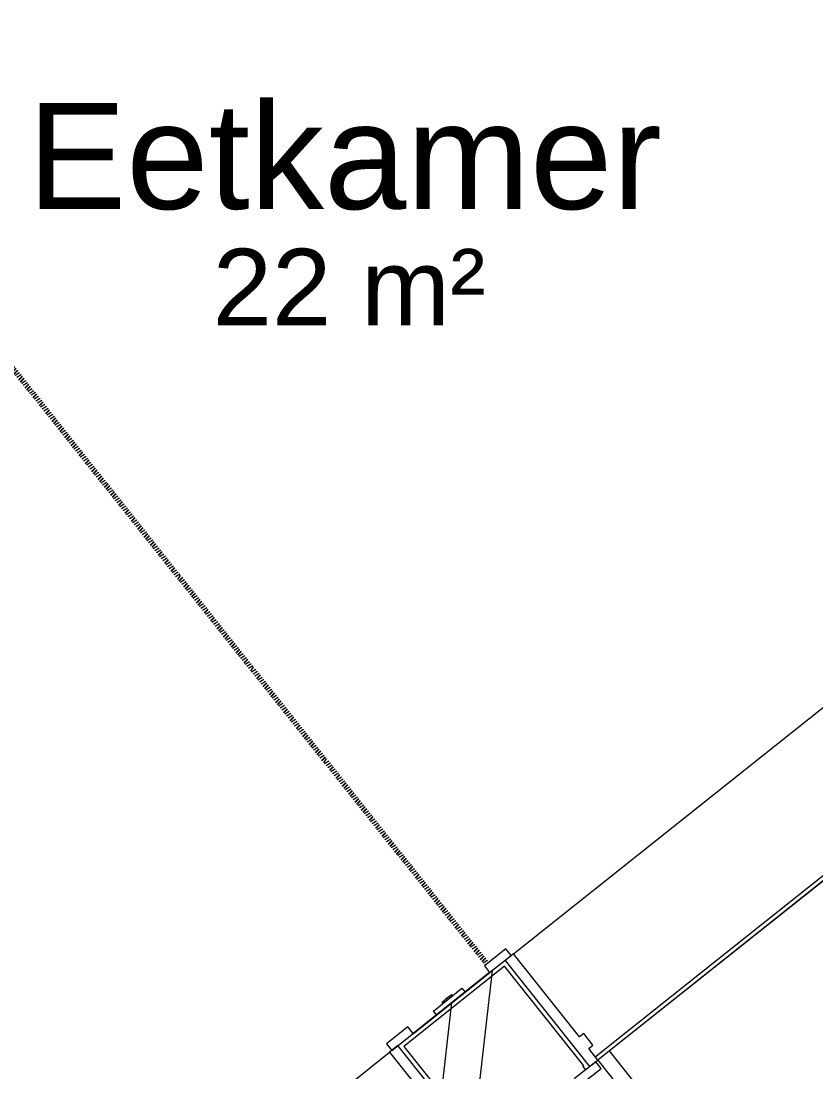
# Model space of a CAD drawing. Header units: millimetres. Extents: x 0 to 57242, y -59538 to 11130.
# Drawn here: x 17480 to 19352, y -10215 to -7739 of the extents above; entities that cross this region are included whole.
import ezdxf

# ---------------------------------------------------------------- set-up
doc = ezdxf.new("R2010")
doc.units = ezdxf.units.MM
doc.linetypes.add('Dash', pattern=[6, 3, -3])
for name, color, linetype, lineweight in [('A-AREA', 32, 'Dash', 70), ('A-AREA-IDEN', 2, 'Continuous', 9), ('A-DOOR', 31, 'Continuous', 9), ('A-DOOR-FRAM', 31, 'Continuous', 18), ('A-FLOR', 192, 'Continuous', 9), ('A-WALL', 113, 'Continuous', 9), ('A-WALL-PATT', 111, 'Continuous', 25), ('E-ELEC-FIXT', 91, 'Continuous', 9), ('GFdwg_dwg', 8, 'Continuous', 9)]:
    doc.layers.add(name, color=color, linetype=linetype, lineweight=lineweight)
doc.styles.add('Arial', font='arial.ttf', dxfattribs={"height": 250})
doc.styles.add('Arial_1', font='arial.ttf', dxfattribs={"height": 180})
pattern_1 = [(263.519, (19376.4, -9349.8), (353.327, -40.138), []), (263.519, (19613.7, -9647.88), (353.327, -40.138), [])]

# ---------------------------------------------------------------- blocks, each defined once
blk = doc.blocks.new('GFdwg_dwg_rge-311280-Level 0')
at = {"color": 1, "lineweight": 9}
for p, q in [((4810, 7017.7), (4810, 8806.3)), ((5130, 8782.7), (5130, 7052.7)), ((4810, 5795), (4810, 6645))]:
    blk.add_line(p, q, dxfattribs=at)
blk = doc.blocks.new('GFdwg_dwg-311279-Level 0')
at = {"rotation": 308.5192572358332}
blk.add_blockref('GFdwg_dwg_rge-311280-Level 0', (10153, -10543.8), dxfattribs=at)
blk = doc.blocks.new('M_Door-Interior-Single-1_Panel-Wood - 900 x 2100mm 2-358750-Level 0')
at = {"layer": 'A-DOOR', "lineweight": 18}
for p, q in [((425, 1006.825), (390, 1006.825)), ((390, 1006.825), (390, 156.825)), ((425, 156.825), (425, 1006.825)), ((390, 156.825), (425, 156.825))]:
    blk.add_line(p, q, dxfattribs=at)
at = {"layer": 'A-DOOR'}
for p, q in [((-431.35, 176.825), (-496.35, 176.825)), ((-496.35, 176.825), (-496.35, 156.825)), ((-431.35, 156.825), (-431.35, 176.825)), ((496.35, 176.825), (431.35, 176.825)), ((431.35, 176.825), (431.35, 156.825)), ((496.35, 156.825), (496.35, 176.825)), ((-496.35, 156.825), (-431.35, 156.825)), ((431.35, 156.825), (496.35, 156.825)), ((-431.35, -163.175), (-496.35, -163.175)), ((-496.35, -163.175), (-496.35, -183.175)), ((-431.35, -183.175), (-431.35, -163.175)), ((496.35, -163.175), (431.35, -163.175)), ((431.35, -163.175), (431.35, -183.175)), ((496.35, -183.175), (496.35, -163.175)), ((-496.35, -183.175), (-431.35, -183.175)), ((431.35, -183.175), (496.35, -183.175))]:
    blk.add_line(p, q, dxfattribs=at)
blk.add_arc((425, 156.825), 850, 90, 180, dxfattribs=at)
at = {"layer": 'A-DOOR-FRAM'}
for p, q in [((-425, 156.825), (-450, 156.825)), ((-450, 156.825), (-450, -163.175)), ((-425, 121.825), (-425, 156.825)), ((425, 156.825), (425, 121.825)), ((450, 156.825), (425, 156.825)), ((450, -163.175), (450, 156.825)), ((-412.3, 121.825), (-425, 121.825)), ((-412.3, 86.9), (-412.3, 121.825)), ((425, 121.825), (412.3, 121.825)), ((412.3, 121.825), (412.3, 86.9)), ((-425, -163.175), (-425, 86.9)), ((-425, 86.9), (-412.3, 86.9)), ((412.3, 86.9), (425, 86.9)), ((425, 86.9), (425, -163.175)), ((-450, -163.175), (-425, -163.175)), ((425, -163.175), (450, -163.175))]:
    blk.add_line(p, q, dxfattribs=at)
blk = doc.blocks.new('M_Door-Exterior-Double-Full Glass-Wood_Clad - 1800 x 2400mm-V2-Level 0')
at = {"layer": 'A-DOOR', "lineweight": 18}
for p, q in [((865, 1056.825), (865, 156.825)), ((900, 156.825), (900, 1056.825)), ((865, 156.825), (900, 156.825))]:
    blk.add_line(p, q, dxfattribs=at)
at = {"layer": 'A-DOOR'}
for p, q in [((971.35, 176.825), (906.35, 176.825)), ((906.35, 176.825), (906.35, 156.825)), ((906.35, 156.825), (971.35, 156.825)), ((971.35, -163.175), (906.35, -163.175)), ((906.35, -163.175), (906.35, -183.175)), ((971.35, -183.175), (971.35, -163.175)), ((906.35, -183.175), (971.35, -183.175))]:
    blk.add_line(p, q, dxfattribs=at)
at = {"layer": 'A-DOOR-FRAM'}
for p, q in [((900, 156.825), (900, 121.825)), ((925, 156.825), (900, 156.825)), ((925, -163.175), (925, 156.825)), ((900, 121.825), (887.3, 121.825)), ((887.3, 121.825), (887.3, 86.9)), ((887.3, 86.9), (900, 86.9)), ((900, 86.9), (900, -163.175)), ((900, -163.175), (925, -163.175))]:
    blk.add_line(p, q, dxfattribs=at)
blk = doc.blocks.new('Electrical_Outlets-Sockets_ABB_Alter-Vega-Negro-Mate_Switch-1gang-1way - Switch 1gang 1way-1244876-Level 0')
at = {"layer": 'E-ELEC-FIXT'}
for p, q in [((11740.6, -5034.7), (11807.9, -4981.1)), ((11740.6, -5034.7), (11807.9, -4981.1)), ((11785.7, -4998.9), (11762.8, -5017.1)), ((11782.2, -4997.2), (11783, -4996.8)), ((11783.9, -4996.6), (11785.7, -4998.9)), ((11807.9, -4981.1), (11815.1, -4990.1)), ((11807.9, -4981.1), (11815.1, -4990.1)), ((11762.8, -5017.1), (11761, -5014.8)), ((11761.4, -5014), (11762, -5013.3)), ((11747.8, -5043.7), (11740.6, -5034.7)), ((11747.8, -5043.7), (11740.6, -5034.7))]:
    blk.add_line(p, q, dxfattribs=at)
for centre, radius, start, end in [((11841.6, -5092.4), 112.1, 121.9671, 135.2037), ((11783.6, -4997.6), 1.01, 75.2083, 127.8331), ((11762, -5014.8), 1.01, 129.2083, 181.8331)]:
    blk.add_arc(centre, radius, start, end, dxfattribs=at)

msp = doc.modelspace()

# ---------------------------------------------------------------- hatches: boundary and pattern name
at = {"layer": 'A-WALL-PATT', "lineweight": 9}
h = msp.add_hatch(dxfattribs=at)
h.set_pattern_fill('FP_2', color=256, angle=45, style=0, pattern_type=2)
h.set_pattern_definition(pattern_1)
h.paths.add_polyline_path([(16557.2, -11990), (17848.2, -10962.4), (17661.4, -10727.7), (16370.4, -11755.3), (16535.5, -11962.7)])
h.paths.add_polyline_path([(18568, -10389.5), (18804.8, -10201), (18618, -9966.3), (18381.2, -10154.8), (18566.4, -10387.5)])
h.paths.add_polyline_path([(21723.2, -7878), (22566.1, -7207.1), (22379.2, -6972.4), (21536.3, -7643.3), (21721.6, -7876)])
h = msp.add_hatch(dxfattribs=at)
h.set_pattern_fill('FP_2', color=256, angle=45, style=0, pattern_type=2)
h.set_pattern_definition(pattern_1)
h.paths.add_polyline_path([(16378.2, -11749.1), (17661.4, -10727.7), (17754.8, -10845.1), (17762.6, -10838.9), (17663, -10713.7), (16372, -11741.2)])
h.paths.add_polyline_path([(18466.8, -10278.4), (18474.6, -10272.1), (18381.2, -10154.8), (18618, -9966.3), (18711.4, -10083.6), (18719.2, -10077.4), (18619.6, -9952.2), (18367.1, -10153.2), (18403.4, -10198.7)])
h.paths.add_polyline_path([(20166.7, -8925.3), (20174.5, -8919), (20074.8, -8793.8), (20067, -8800.1), (20089.4, -8828.2)])
h.paths.add_polyline_path([(21621.9, -7766.9), (21629.8, -7760.7), (21536.3, -7643.3), (22144.5, -7159.2), (22138.3, -7151.4), (21522.3, -7641.7), (21558.5, -7687.3)])
h = msp.add_hatch(dxfattribs=at)
h.set_pattern_fill('FP_2', color=256, angle=45, style=0, pattern_type=2)
h.set_pattern_definition(pattern_1)
h.paths.add_polyline_path([(16328.7, -12184.7), (16876.5, -11748.7), (16870.3, -11740.9), (16322.5, -12176.9)])
h.paths.add_polyline_path([(16946.9, -11692.6), (17862.2, -10964), (17762.6, -10838.9), (17754.8, -10845.1), (17848.2, -10962.4), (16940.7, -11684.8)])
h.paths.add_polyline_path([(18808.9, -10210.5), (18818.9, -10202.6), (18719.2, -10077.4), (18711.4, -10083.6), (18804.8, -10201), (18802.7, -10202.6), (18805.9, -10206.6)])
h.paths.add_polyline_path([(20266.3, -9050.4), (20274.1, -9044.2), (20174.5, -8919), (20166.7, -8925.3), (20264.6, -9048.2)])
h.paths.add_polyline_path([(21721.6, -7892.1), (22580.1, -7208.7), (22573.9, -7200.9), (21723.2, -7878), (21629.8, -7760.7), (21621.9, -7766.9), (21719.4, -7889.4)])
h = msp.add_hatch(dxfattribs=at)
h.set_pattern_fill('FP_12', color=256, angle=45, style=0, pattern_type=2)
h.set_pattern_definition([(353.519, (19712.3, -11843.15), (40.14, 353.33), []), (353.519, (20010.4, -11605.87), (40.14, 353.33), [])])
h.paths.add_polyline_path([(20872.3, -13284.4), (21107, -13097.5), (20907.7, -12847.2), (20673, -13034), (20866.1, -13276.5)])
h.paths.add_polyline_path([(20068.9, -12275.1), (20303.6, -12088.2), (19821, -11481.9), (19818.9, -11483.6), (19812.6, -11475.7), (19600.1, -11644.9), (19606.4, -11652.7), (19586.2, -11668.7), (20067.3, -12273.1)])
h.paths.add_polyline_path([(18941.7, -10858.9), (18961.8, -10842.9), (18968, -10850.7), (19180.5, -10681.6), (19174.4, -10673.7), (19176.4, -10672.1), (18821.3, -10226.2), (18795.1, -10247.1), (18782.6, -10231.4), (18808.9, -10210.5), (18802.7, -10202.6), (18568.7, -10390.3), (18574.2, -10397.3), (18602.7, -10374.7), (18615.1, -10390.3), (18586.7, -10413), (18940.1, -10856.9)])

# ---------------------------------------------------------------- linework, layer by layer
at = {"layer": 'A-AREA'}
msp.add_line((16845.6, -7785.6), (18576.9, -9960.6), dxfattribs=at)
at = {"layer": 'A-FLOR'}
for p, q in [((18832.2, -10179.2), (20240.5, -9058.2)), ((20219.4, -9087.8), (18865.8, -10165.2))]:
    msp.add_line(p, q, dxfattribs=at)
at = {"layer": 'A-WALL'}
for p, q in [((18618, -9966.3), (18381.2, -10154.8)), ((18804.8, -10201), (18618, -9966.3)), ((18381.2, -10154.8), (18574.2, -10397.3)), ((18802.7, -10202.6), (18804.8, -10201)), ((18802.7, -10202.6), (18808.9, -10210.5))]:
    msp.add_line(p, q, dxfattribs=at)
at = {"layer": 'A-WALL', "lineweight": 25}
msp.add_line((18583.3, -9981.1), (18403.4, -10124.3), dxfattribs=at)

# ---------------------------------------------------------------- block references
at = {"layer": 'A-DOOR', "rotation": 218.5192572358331}
for name, p in [('M_Door-Exterior-Double-Full Glass-Wood_Clad - 1800 x 2400mm-V2-Level 0', (19444.9, -9503.8)), ('M_Door-Interior-Single-1_Panel-Wood - 900 x 2100mm 2-358750-Level 0', (18116.7, -10561.1))]:
    msp.add_blockref(name, p, dxfattribs=at)
at = {"layer": 'E-ELEC-FIXT', "rotation": 359.9985573231128}
msp.add_blockref('Electrical_Outlets-Sockets_ABB_Alter-Vega-Negro-Mate_Switch-1gang-1way - Switch 1gang 1way-1244876-Level 0', (6710.4, -5036.7), dxfattribs=at)
at = {"layer": 'GFdwg_dwg', "color": 1}
msp.add_blockref('GFdwg_dwg-311279-Level 0', (0, 0), dxfattribs=at)

# ---------------------------------------------------------------- texts
at = {"layer": 'A-AREA-IDEN', "attachment_point": 1}
for s, insert, char_height, width, style in [('Eetkamer', (17494.5, -7932.3), 250, 1819.831, 'Arial'), ('22 m²', (17931, -8276), 180, 761.603, 'Arial_1')]:
    msp.add_mtext(s, dxfattribs=dict(at, insert=insert, char_height=char_height, width=width, style=style))

doc.saveas('drawing.dxf')
